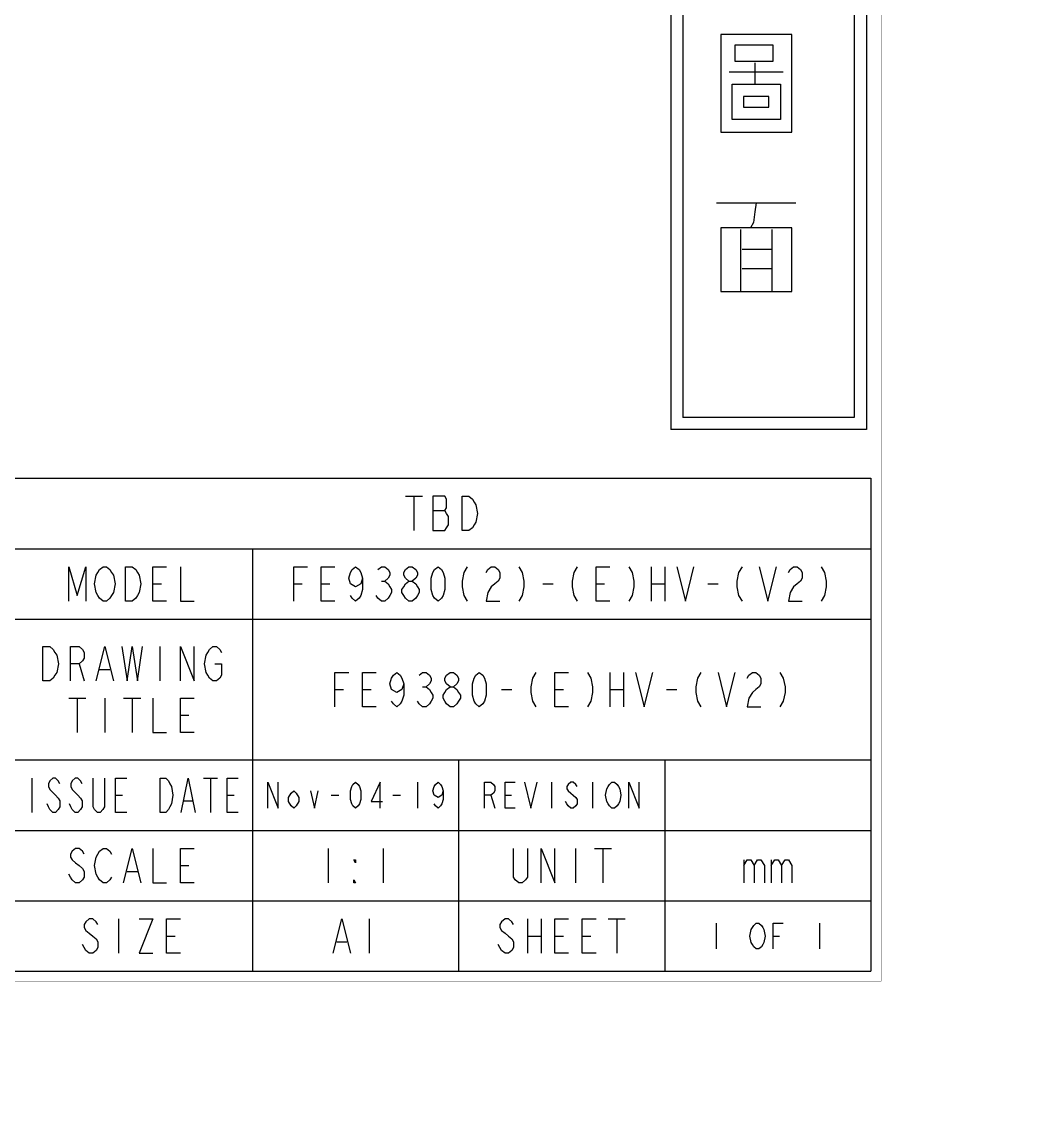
# Model space of a CAD drawing. Header units: millimetres. Extents: x 42 to 799, y 30 to 564.
# Drawn here: x 740.5 to 798.5, y 29.7 to 93.4 of the extents above; entities that cross this region are included whole.
import ezdxf

# ---------------------------------------------------------------- set-up
doc = ezdxf.new("R2010")
doc.units = ezdxf.units.MM
doc.header["$LTSCALE"] = 46.255
doc.layers.get('0').update_dxf_attribs({"linetype": 'CONTINUOUS'})

# ---------------------------------------------------------------- blocks, each defined once
blk = doc.blocks.new('SYMBOL_OFFICIAL_FINAL_BL0', base_point=(783.957, 94.657))
at = {"color": 1, "linetype": 'Continuous'}
for p, q in [((778.262, 119.657), (789.653, 119.657)), ((778.262, 119.657), (778.262, 69.657)), ((789.653, 119.657), (789.653, 69.657)), ((778.973, 118.945), (778.973, 70.368)), ((778.973, 118.945), (788.942, 118.945)), ((788.942, 118.945), (788.942, 70.368)), ((781.175, 111.445), (785.305, 111.445)), ((783.157, 111.341), (783.157, 106.593)), ((781.754, 109.896), (781.754, 106.593)), ((783.24, 109.174), (784.974, 109.174)), ((780.928, 106.49), (785.552, 106.49)), ((780.928, 100.812), (785.552, 100.812)), ((781.175, 99.367), (783.157, 99.367)), ((782.084, 99.264), (782.084, 97.096)), ((781.671, 90.49), (784.809, 90.49)), ((780.928, 82.851), (785.552, 82.851)), ((782.332, 81.302), (782.332, 77.689)), ((784.148, 81.302), (784.148, 77.689)), ((782.414, 80.167), (784.148, 80.167)), ((782.414, 79.031), (784.148, 79.031)), ((788.942, 70.368), (778.973, 70.368)), ((789.653, 69.657), (778.262, 69.657))]:
    blk.add_line(p, q, dxfattribs=at)
for points in [[(783.57, 102.464), (783.57, 101.432), (783.736, 99.986), (784.148, 98.128), (784.644, 96.993), (784.644, 96.89), (784.809, 96.683), (784.974, 96.58), (785.139, 96.58), (785.387, 96.993), (785.635, 97.509)], [(784.644, 102.464), (784.809, 102.154), (785.057, 101.741), (785.222, 101.432)], [(780.845, 96.786), (781.588, 96.89), (782.579, 97.096), (783.24, 97.303)], [(781.175, 92.657), (781.175, 86.98), (785.305, 86.98), (785.305, 92.657), (781.175, 92.657)], [(782.001, 92.038), (782.001, 91.109), (784.231, 91.109), (784.231, 92.038), (782.001, 92.038)], [(783.157, 91.006), (783.157, 89.767), (784.644, 89.767), (784.644, 87.702), (781.836, 87.702), (781.836, 89.767), (783.157, 89.767)], [(782.497, 89.044), (782.497, 88.425), (783.983, 88.425), (783.983, 89.044), (782.497, 89.044)], [(783.24, 82.851), (783.157, 82.335), (783.075, 81.715), (782.91, 81.405)], [(781.175, 81.405), (781.175, 77.689), (785.305, 77.689), (785.305, 81.405), (781.175, 81.405)]]:
    blk.add_lwpolyline(points, dxfattribs=at)

msp = doc.modelspace()

# ---------------------------------------------------------------- linework, layer by layer
at = {"color": 2, "linetype": 'Continuous'}
for p, q in [((669.917, 66.826), (789.917, 66.826)), ((789.917, 66.826), (789.917, 38.126)), ((762.817, 65.776), (763.817, 65.776)), ((763.317, 65.776), (763.317, 63.776)), ((764.417, 64.942), (765.117, 64.942)), ((706.917, 62.726), (789.917, 62.726)), ((753.917, 62.726), (753.917, 38.126)), ((777.117, 61.676), (777.117, 59.676)), ((777.917, 61.676), (777.917, 59.676)), ((748.117, 60.676), (748.617, 60.676)), ((756.317, 60.676), (756.817, 60.676)), ((757.917, 60.676), (758.417, 60.676)), ((761.417, 60.842), (761.617, 60.842)), ((770.817, 60.676), (771.417, 60.676)), ((773.917, 60.676), (774.417, 60.676)), ((777.117, 60.676), (777.917, 60.676)), ((780.417, 60.676), (781.017, 60.676)), ((706.917, 58.626), (789.917, 58.626)), ((748.517, 57.026), (748.517, 55.026)), ((743.817, 56.026), (744.117, 55.026)), ((745.017, 55.692), (745.617, 55.692)), ((774.717, 55.526), (774.717, 53.526)), ((775.517, 55.526), (775.517, 53.526)), ((758.717, 54.526), (759.217, 54.526)), ((760.317, 54.526), (760.817, 54.526)), ((763.817, 54.692), (764.017, 54.692)), ((768.417, 54.526), (769.017, 54.526)), ((771.517, 54.526), (772.017, 54.526)), ((774.717, 54.526), (775.517, 54.526)), ((778.017, 54.526), (778.617, 54.526)), ((743.217, 54.026), (744.217, 54.026)), ((743.717, 54.026), (743.717, 52.026)), ((745.317, 54.026), (745.317, 52.026)), ((746.417, 54.026), (747.417, 54.026)), ((746.917, 54.026), (746.917, 52.026)), ((749.717, 53.026), (750.217, 53.026)), ((669.917, 50.426), (789.917, 50.426)), ((765.917, 50.426), (765.917, 38.126)), ((777.917, 50.426), (777.917, 38.126)), ((741.067, 49.376), (741.067, 47.376)), ((751.061, 49.376), (751.873, 49.376)), ((751.467, 49.376), (751.467, 47.376)), ((763.517, 49.126), (763.517, 47.626)), ((771.317, 49.126), (771.317, 47.626)), ((773.717, 49.126), (773.717, 47.626)), ((745.942, 48.376), (746.348, 48.376)), ((749.923, 48.042), (750.411, 48.042)), ((752.442, 48.376), (752.848, 48.376)), ((758.492, 48.376), (758.942, 48.376)), ((762.092, 48.376), (762.542, 48.376)), ((767.792, 48.376), (768.017, 47.626)), ((768.617, 48.376), (768.992, 48.376)), ((706.917, 46.326), (789.917, 46.326)), ((758.317, 45.276), (758.317, 43.276)), ((761.517, 45.276), (761.517, 43.276)), ((772.717, 45.276), (772.717, 43.276)), ((773.817, 45.276), (774.817, 45.276)), ((774.317, 45.276), (774.317, 43.276)), ((782.517, 44.609), (782.517, 43.276)), ((784.117, 44.609), (784.117, 43.276)), ((749.717, 44.276), (750.217, 44.276)), ((746.617, 43.942), (747.217, 43.942)), ((669.917, 42.226), (789.917, 42.226)), ((746.117, 41.176), (746.117, 39.176)), ((760.717, 41.176), (760.717, 39.176)), ((769.917, 41.176), (769.917, 39.176)), ((770.717, 41.176), (770.717, 39.176)), ((774.617, 41.176), (775.617, 41.176)), ((775.117, 41.176), (775.117, 39.176)), ((780.917, 40.926), (780.917, 39.426)), ((786.917, 40.926), (786.917, 39.426)), ((748.917, 40.176), (749.417, 40.176)), ((769.917, 40.176), (770.717, 40.176)), ((771.517, 40.176), (772.017, 40.176)), ((773.117, 40.176), (773.617, 40.176)), ((784.217, 40.176), (784.592, 40.176)), ((758.817, 39.842), (759.417, 39.842)), ((669.917, 38.126), (789.917, 38.126))]:
    msp.add_line(p, q, dxfattribs=at)
at = {"color": 7, "linetype": 'Continuous', "const_width": 0.01}
for points in [[(798.343, 29.7), (798.343, 564.3)], [(798.538, 29.7), (798.538, 564.3)], [(790.51, 37.533), (790.51, 556.467)], [(789.922, 38.12), (789.922, 555.88)], [(50.882, 38.12), (789.922, 38.12)], [(50.294, 37.533), (790.51, 37.533)], [(42.461, 29.7), (798.538, 29.7)]]:
    msp.add_lwpolyline(points, dxfattribs=at)
at = {"color": 2, "linetype": 'Continuous'}
for points in [[(764.417, 65.776), (764.417, 63.776), (765.117, 63.776), (765.217, 63.942), (765.317, 64.109), (765.317, 64.609), (765.217, 64.776), (765.117, 64.942), (765.217, 65.109), (765.217, 65.609), (765.117, 65.776), (764.417, 65.776)], [(766.117, 65.776), (766.517, 65.776), (766.717, 65.609), (766.817, 65.442), (766.917, 65.276), (767.017, 64.776), (766.917, 64.276), (766.817, 64.109), (766.717, 63.942), (766.517, 63.776), (766.117, 63.776), (766.117, 65.776)], [(743.217, 59.676), (743.217, 61.676), (743.717, 60.009), (744.217, 61.676), (744.217, 59.676)], [(745.717, 60.009), (745.617, 59.842), (745.417, 59.676), (745.217, 59.676), (745.017, 59.842), (744.917, 60.009), (744.817, 60.176), (744.717, 60.676), (744.817, 61.176), (744.917, 61.342), (745.017, 61.509), (745.217, 61.676), (745.417, 61.676), (745.617, 61.509), (745.717, 61.342), (745.817, 61.176), (745.917, 60.676), (745.817, 60.176), (745.717, 60.009)], [(746.517, 61.676), (746.917, 61.676), (747.117, 61.509), (747.217, 61.342), (747.317, 61.176), (747.417, 60.676), (747.317, 60.176), (747.217, 60.009), (747.117, 59.842), (746.917, 59.676), (746.517, 59.676), (746.517, 61.676)], [(748.917, 59.676), (748.117, 59.676), (748.117, 61.676), (748.917, 61.676)], [(749.717, 61.676), (749.717, 59.676), (750.517, 59.676)], [(756.317, 59.676), (756.317, 61.676), (757.117, 61.676)], [(758.717, 59.676), (757.917, 59.676), (757.917, 61.676), (758.717, 61.676)], [(760.317, 61.009), (760.217, 60.676), (759.917, 60.509), (759.617, 60.676), (759.517, 61.009), (759.617, 61.342), (759.717, 61.509), (759.917, 61.676), (760.117, 61.509), (760.217, 61.342), (760.317, 61.009), (760.317, 60.342), (760.217, 60.009), (760.117, 59.842), (759.917, 59.676), (759.717, 59.842), (759.617, 60.009)], [(761.217, 61.509), (761.417, 61.676), (761.617, 61.676), (761.817, 61.509), (761.917, 61.342), (761.917, 61.176), (761.817, 61.009), (761.617, 60.842), (761.817, 60.676), (761.917, 60.509), (762.017, 60.342), (762.017, 60.176), (761.917, 60.009), (761.817, 59.842), (761.617, 59.676), (761.417, 59.676), (761.217, 59.842), (761.117, 60.009)], [(763.017, 60.842), (762.817, 61.009), (762.717, 61.176), (762.717, 61.342), (762.817, 61.509), (763.017, 61.676), (763.217, 61.676), (763.417, 61.509), (763.517, 61.342), (763.517, 61.176), (763.417, 61.009), (763.217, 60.842)], [(764.717, 59.676), (764.517, 59.842), (764.417, 60.009), (764.317, 60.342), (764.317, 61.009), (764.417, 61.342), (764.517, 61.509), (764.717, 61.676), (764.917, 61.509), (765.017, 61.342), (765.117, 61.009), (765.117, 60.342), (765.017, 60.009), (764.917, 59.842), (764.717, 59.676)], [(766.417, 61.676), (766.217, 61.342), (766.117, 60.842), (766.117, 60.509), (766.217, 60.009), (766.417, 59.676)], [(767.517, 61.342), (767.617, 61.509), (767.817, 61.676), (768.017, 61.676), (768.217, 61.509), (768.317, 61.342), (768.317, 61.009), (768.217, 60.842), (768.017, 60.676), (767.817, 60.509), (767.617, 60.176), (767.517, 59.676), (768.317, 59.676)], [(769.417, 61.676), (769.617, 61.342), (769.717, 60.842), (769.717, 60.509), (769.617, 60.009), (769.417, 59.676)], [(772.817, 61.676), (772.617, 61.342), (772.517, 60.842), (772.517, 60.509), (772.617, 60.009), (772.817, 59.676)], [(774.717, 59.676), (773.917, 59.676), (773.917, 61.676), (774.717, 61.676)], [(775.817, 61.676), (776.017, 61.342), (776.117, 60.842), (776.117, 60.509), (776.017, 60.009), (775.817, 59.676)], [(778.617, 61.676), (779.117, 59.676), (779.617, 61.676)], [(782.417, 61.676), (782.217, 61.342), (782.117, 60.842), (782.117, 60.509), (782.217, 60.009), (782.417, 59.676)], [(783.417, 61.676), (783.917, 59.676), (784.417, 61.676)], [(785.117, 61.342), (785.217, 61.509), (785.417, 61.676), (785.617, 61.676), (785.817, 61.509), (785.917, 61.342), (785.917, 61.009), (785.817, 60.842), (785.617, 60.676), (785.417, 60.509), (785.217, 60.176), (785.117, 59.676), (785.917, 59.676)], [(787.017, 61.676), (787.217, 61.342), (787.317, 60.842), (787.317, 60.509), (787.217, 60.009), (787.017, 59.676)], [(763.017, 59.676), (762.817, 59.842), (762.717, 60.009), (762.617, 60.176), (762.617, 60.342), (762.717, 60.509), (762.817, 60.676), (763.017, 60.842), (763.217, 60.842), (763.417, 60.676), (763.517, 60.509), (763.617, 60.342), (763.617, 60.176), (763.517, 60.009), (763.417, 59.842), (763.217, 59.676), (763.017, 59.676)], [(741.717, 57.026), (742.117, 57.026), (742.317, 56.859), (742.417, 56.692), (742.517, 56.526), (742.617, 56.026), (742.517, 55.526), (742.417, 55.359), (742.317, 55.192), (742.117, 55.026), (741.717, 55.026), (741.717, 57.026)], [(743.317, 55.026), (743.317, 57.026), (743.817, 57.026), (744.017, 56.859), (744.117, 56.692), (744.117, 56.359), (744.017, 56.192), (743.817, 56.026), (743.317, 56.026)], [(744.817, 55.026), (745.317, 57.026), (745.817, 55.026)], [(746.317, 57.026), (746.617, 55.026), (746.917, 57.026), (747.217, 55.026), (747.517, 57.026)], [(749.717, 55.026), (749.717, 57.026), (750.517, 55.026), (750.517, 57.026)], [(751.717, 56.026), (752.117, 56.026), (752.117, 55.359), (752.017, 55.192), (751.817, 55.026), (751.617, 55.026), (751.417, 55.192), (751.317, 55.359), (751.217, 55.526), (751.117, 56.026), (751.217, 56.526), (751.317, 56.692), (751.417, 56.859), (751.617, 57.026), (751.817, 57.026), (752.017, 56.859), (752.117, 56.692)], [(758.717, 53.526), (758.717, 55.526), (759.517, 55.526)], [(761.117, 53.526), (760.317, 53.526), (760.317, 55.526), (761.117, 55.526)], [(762.717, 54.859), (762.617, 54.526), (762.317, 54.359), (762.017, 54.526), (761.917, 54.859), (762.017, 55.192), (762.117, 55.359), (762.317, 55.526), (762.517, 55.359), (762.617, 55.192), (762.717, 54.859), (762.717, 54.192), (762.617, 53.859), (762.517, 53.692), (762.317, 53.526), (762.117, 53.692), (762.017, 53.859)], [(763.617, 55.359), (763.817, 55.526), (764.017, 55.526), (764.217, 55.359), (764.317, 55.192), (764.317, 55.026), (764.217, 54.859), (764.017, 54.692), (764.217, 54.526), (764.317, 54.359), (764.417, 54.192), (764.417, 54.026), (764.317, 53.859), (764.217, 53.692), (764.017, 53.526), (763.817, 53.526), (763.617, 53.692), (763.517, 53.859)], [(765.417, 54.692), (765.217, 54.859), (765.117, 55.026), (765.117, 55.192), (765.217, 55.359), (765.417, 55.526), (765.617, 55.526), (765.817, 55.359), (765.917, 55.192), (765.917, 55.026), (765.817, 54.859), (765.617, 54.692)], [(767.117, 53.526), (766.917, 53.692), (766.817, 53.859), (766.717, 54.192), (766.717, 54.859), (766.817, 55.192), (766.917, 55.359), (767.117, 55.526), (767.317, 55.359), (767.417, 55.192), (767.517, 54.859), (767.517, 54.192), (767.417, 53.859), (767.317, 53.692), (767.117, 53.526)], [(770.417, 55.526), (770.217, 55.192), (770.117, 54.692), (770.117, 54.359), (770.217, 53.859), (770.417, 53.526)], [(772.317, 53.526), (771.517, 53.526), (771.517, 55.526), (772.317, 55.526)], [(773.417, 55.526), (773.617, 55.192), (773.717, 54.692), (773.717, 54.359), (773.617, 53.859), (773.417, 53.526)], [(776.217, 55.526), (776.717, 53.526), (777.217, 55.526)], [(780.017, 55.526), (779.817, 55.192), (779.717, 54.692), (779.717, 54.359), (779.817, 53.859), (780.017, 53.526)], [(781.017, 55.526), (781.517, 53.526), (782.017, 55.526)], [(782.717, 55.192), (782.817, 55.359), (783.017, 55.526), (783.217, 55.526), (783.417, 55.359), (783.517, 55.192), (783.517, 54.859), (783.417, 54.692), (783.217, 54.526), (783.017, 54.359), (782.817, 54.026), (782.717, 53.526), (783.517, 53.526)], [(784.617, 55.526), (784.817, 55.192), (784.917, 54.692), (784.917, 54.359), (784.817, 53.859), (784.617, 53.526)], [(765.417, 53.526), (765.217, 53.692), (765.117, 53.859), (765.017, 54.026), (765.017, 54.192), (765.117, 54.359), (765.217, 54.526), (765.417, 54.692), (765.617, 54.692), (765.817, 54.526), (765.917, 54.359), (766.017, 54.192), (766.017, 54.026), (765.917, 53.859), (765.817, 53.692), (765.617, 53.526), (765.417, 53.526)], [(748.117, 54.026), (748.117, 52.026), (748.917, 52.026)], [(750.517, 52.026), (749.717, 52.026), (749.717, 54.026), (750.517, 54.026)], [(742.692, 49.042), (742.611, 49.209), (742.448, 49.376), (742.286, 49.376), (742.123, 49.209), (742.042, 49.042), (742.042, 48.876), (742.123, 48.709), (742.286, 48.542), (742.448, 48.376), (742.611, 48.209), (742.692, 48.042), (742.692, 47.709), (742.611, 47.542), (742.448, 47.376), (742.286, 47.376), (742.123, 47.542), (742.042, 47.709), (741.961, 47.876)], [(743.992, 49.042), (743.911, 49.209), (743.748, 49.376), (743.586, 49.376), (743.423, 49.209), (743.342, 49.042), (743.342, 48.876), (743.423, 48.709), (743.586, 48.542), (743.748, 48.376), (743.911, 48.209), (743.992, 48.042), (743.992, 47.709), (743.911, 47.542), (743.748, 47.376), (743.586, 47.376), (743.423, 47.542), (743.342, 47.709), (743.261, 47.876)], [(745.292, 49.376), (745.292, 47.709), (745.211, 47.542), (745.048, 47.376), (744.886, 47.376), (744.723, 47.542), (744.642, 47.709), (744.642, 49.376)], [(746.592, 47.376), (745.942, 47.376), (745.942, 49.376), (746.592, 49.376)], [(748.542, 49.376), (748.867, 49.376), (749.03, 49.209), (749.111, 49.042), (749.192, 48.876), (749.273, 48.376), (749.192, 47.876), (749.111, 47.709), (749.03, 47.542), (748.867, 47.376), (748.542, 47.376), (748.542, 49.376)], [(749.761, 47.376), (750.167, 49.376), (750.573, 47.376)], [(753.092, 47.376), (752.442, 47.376), (752.442, 49.376), (753.092, 49.376)], [(754.817, 47.626), (754.817, 49.126), (755.417, 47.626), (755.417, 49.126)], [(759.917, 47.626), (759.767, 47.751), (759.692, 47.876), (759.617, 48.126), (759.617, 48.626), (759.692, 48.876), (759.767, 49.001), (759.917, 49.126), (760.067, 49.001), (760.142, 48.876), (760.217, 48.626), (760.217, 48.126), (760.142, 47.876), (760.067, 47.751), (759.917, 47.626)], [(761.342, 47.626), (761.342, 49.126), (760.817, 48.001), (761.492, 48.001)], [(765.017, 48.626), (764.942, 48.376), (764.717, 48.251), (764.492, 48.376), (764.417, 48.626), (764.492, 48.876), (764.567, 49.001), (764.717, 49.126), (764.867, 49.001), (764.942, 48.876), (765.017, 48.626), (765.017, 48.126), (764.942, 47.876), (764.867, 47.751), (764.717, 47.626), (764.567, 47.751), (764.492, 47.876)], [(767.417, 47.626), (767.417, 49.126), (767.792, 49.126), (767.942, 49.001), (768.017, 48.876), (768.017, 48.626), (767.942, 48.501), (767.792, 48.376), (767.417, 48.376)], [(769.217, 47.626), (768.617, 47.626), (768.617, 49.126), (769.217, 49.126)], [(769.742, 49.126), (770.117, 47.626), (770.492, 49.126)], [(772.817, 48.876), (772.742, 49.001), (772.592, 49.126), (772.442, 49.126), (772.292, 49.001), (772.217, 48.876), (772.217, 48.751), (772.292, 48.626), (772.442, 48.501), (772.592, 48.376), (772.742, 48.251), (772.817, 48.126), (772.817, 47.876), (772.742, 47.751), (772.592, 47.626), (772.442, 47.626), (772.292, 47.751), (772.217, 47.876), (772.142, 48.001)], [(775.217, 47.876), (775.142, 47.751), (774.992, 47.626), (774.842, 47.626), (774.692, 47.751), (774.617, 47.876), (774.542, 48.001), (774.467, 48.376), (774.542, 48.751), (774.617, 48.876), (774.692, 49.001), (774.842, 49.126), (774.992, 49.126), (775.142, 49.001), (775.217, 48.876), (775.292, 48.751), (775.367, 48.376), (775.292, 48.001), (775.217, 47.876)], [(775.817, 47.626), (775.817, 49.126), (776.417, 47.626), (776.417, 49.126)], [(756.617, 48.001), (756.467, 47.751), (756.317, 47.626), (756.167, 47.751), (756.017, 48.001), (756.017, 48.251), (756.167, 48.501), (756.317, 48.626), (756.467, 48.501), (756.617, 48.251), (756.617, 48.001)], [(757.292, 48.626), (757.517, 47.626), (757.742, 48.626)], [(744.117, 44.942), (744.017, 45.109), (743.817, 45.276), (743.617, 45.276), (743.417, 45.109), (743.317, 44.942), (743.317, 44.776), (743.417, 44.609), (743.617, 44.442), (743.817, 44.276), (744.017, 44.109), (744.117, 43.942), (744.117, 43.609), (744.017, 43.442), (743.817, 43.276), (743.617, 43.276), (743.417, 43.442), (743.317, 43.609), (743.217, 43.776)], [(745.717, 43.609), (745.617, 43.442), (745.417, 43.276), (745.217, 43.276), (745.017, 43.442), (744.917, 43.609), (744.817, 43.776), (744.717, 44.276), (744.817, 44.776), (744.917, 44.942), (745.017, 45.109), (745.217, 45.276), (745.417, 45.276), (745.617, 45.109), (745.717, 44.942)], [(746.417, 43.276), (746.917, 45.276), (747.417, 43.276)], [(748.117, 45.276), (748.117, 43.276), (748.917, 43.276)], [(750.517, 43.276), (749.717, 43.276), (749.717, 45.276), (750.517, 45.276)], [(769.917, 45.276), (769.917, 43.609), (769.817, 43.442), (769.617, 43.276), (769.417, 43.276), (769.217, 43.442), (769.117, 43.609), (769.117, 45.276)], [(770.717, 43.276), (770.717, 45.276), (771.517, 43.276), (771.517, 45.276)], [(759.917, 44.609), (759.917, 44.442), (759.817, 44.609), (759.917, 44.609)], [(782.517, 44.276), (782.717, 44.609), (782.917, 44.609), (783.117, 44.276), (783.117, 43.276)], [(783.117, 44.276), (783.317, 44.609), (783.517, 44.609), (783.717, 44.276), (783.717, 43.276)], [(784.117, 44.276), (784.317, 44.609), (784.517, 44.609), (784.717, 44.276), (784.717, 43.276)], [(784.717, 44.276), (784.917, 44.609), (785.117, 44.609), (785.317, 44.276), (785.317, 43.276)], [(759.917, 43.276), (759.817, 43.276), (759.817, 43.442), (759.917, 43.276)], [(744.917, 40.842), (744.817, 41.009), (744.617, 41.176), (744.417, 41.176), (744.217, 41.009), (744.117, 40.842), (744.117, 40.676), (744.217, 40.509), (744.417, 40.342), (744.617, 40.176), (744.817, 40.009), (744.917, 39.842), (744.917, 39.509), (744.817, 39.342), (744.617, 39.176), (744.417, 39.176), (744.217, 39.342), (744.117, 39.509), (744.017, 39.676)], [(747.317, 41.176), (748.117, 41.176), (747.317, 39.176), (748.117, 39.176)], [(749.717, 39.176), (748.917, 39.176), (748.917, 41.176), (749.717, 41.176)], [(758.617, 39.176), (759.117, 41.176), (759.617, 39.176)], [(769.117, 40.842), (769.017, 41.009), (768.817, 41.176), (768.617, 41.176), (768.417, 41.009), (768.317, 40.842), (768.317, 40.676), (768.417, 40.509), (768.617, 40.342), (768.817, 40.176), (769.017, 40.009), (769.117, 39.842), (769.117, 39.509), (769.017, 39.342), (768.817, 39.176), (768.617, 39.176), (768.417, 39.342), (768.317, 39.509), (768.217, 39.676)], [(772.317, 39.176), (771.517, 39.176), (771.517, 41.176), (772.317, 41.176)], [(773.917, 39.176), (773.117, 39.176), (773.117, 41.176), (773.917, 41.176)], [(783.617, 39.676), (783.542, 39.551), (783.392, 39.426), (783.242, 39.426), (783.092, 39.551), (783.017, 39.676), (782.942, 39.801), (782.867, 40.176), (782.942, 40.551), (783.017, 40.676), (783.092, 40.801), (783.242, 40.926), (783.392, 40.926), (783.542, 40.801), (783.617, 40.676), (783.692, 40.551), (783.767, 40.176), (783.692, 39.801), (783.617, 39.676)], [(784.217, 39.426), (784.217, 40.926), (784.817, 40.926)]]:
    msp.add_lwpolyline(points, dxfattribs=at)

# ---------------------------------------------------------------- block references
at = {"color": 1, "linetype": 'Continuous'}
msp.add_blockref('SYMBOL_OFFICIAL_FINAL_BL0', (783.957, 94.657), dxfattribs=at)

doc.saveas('drawing.dxf')
